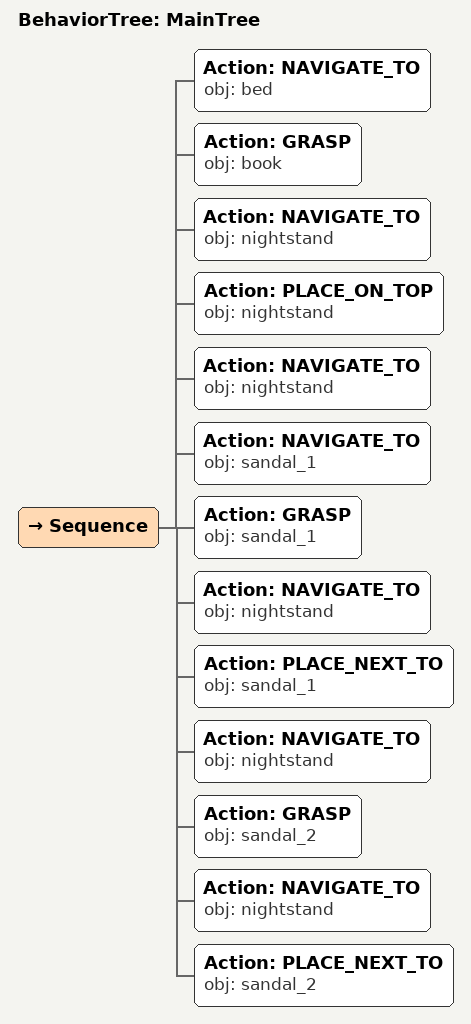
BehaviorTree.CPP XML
<root main_tree_to_execute="MainTree">
  <BehaviorTree ID="MainTree">
    <Sequence>
      <!-- Navigate to bed -->
      <Action ID="NAVIGATE_TO" obj="bed"/>
      <!-- Grasp book -->
      <Action ID="GRASP" obj="book"/>
      <!-- Navigate to nightstand -->
      <Action ID="NAVIGATE_TO" obj="nightstand"/>
      <!-- Place on nightstand -->
      <Action ID="PLACE_ON_TOP" obj="nightstand"/>
      <!-- Navigate to nightstand -->
      <Action ID="NAVIGATE_TO" obj="nightstand"/>
      <!-- Navigate to sandal_1 -->
      <Action ID="NAVIGATE_TO" obj="sandal_1"/>
      <!-- Grasp sandal_1 -->
      <Action ID="GRASP" obj="sandal_1"/>
      <!-- Navigate to nightstand -->
      <Action ID="NAVIGATE_TO" obj="nightstand"/>
      <!-- Place next to sandal_1 on nightstand -->
      <Action ID="PLACE_NEXT_TO" obj="sandal_1"/>
      <!-- Navigate to nightstand -->
      <Action ID="NAVIGATE_TO" obj="nightstand"/>
      <!-- Grasp sandal_2 -->
      <Action ID="GRASP" obj="sandal_2"/>
      <!-- Navigate to nightstand -->
      <Action ID="NAVIGATE_TO" obj="nightstand"/>
      <!-- Place next to sandal_2 on nightstand -->
      <Action ID="PLACE_NEXT_TO" obj="sandal_2"/>
    </Sequence>
  </BehaviorTree>
</root>
